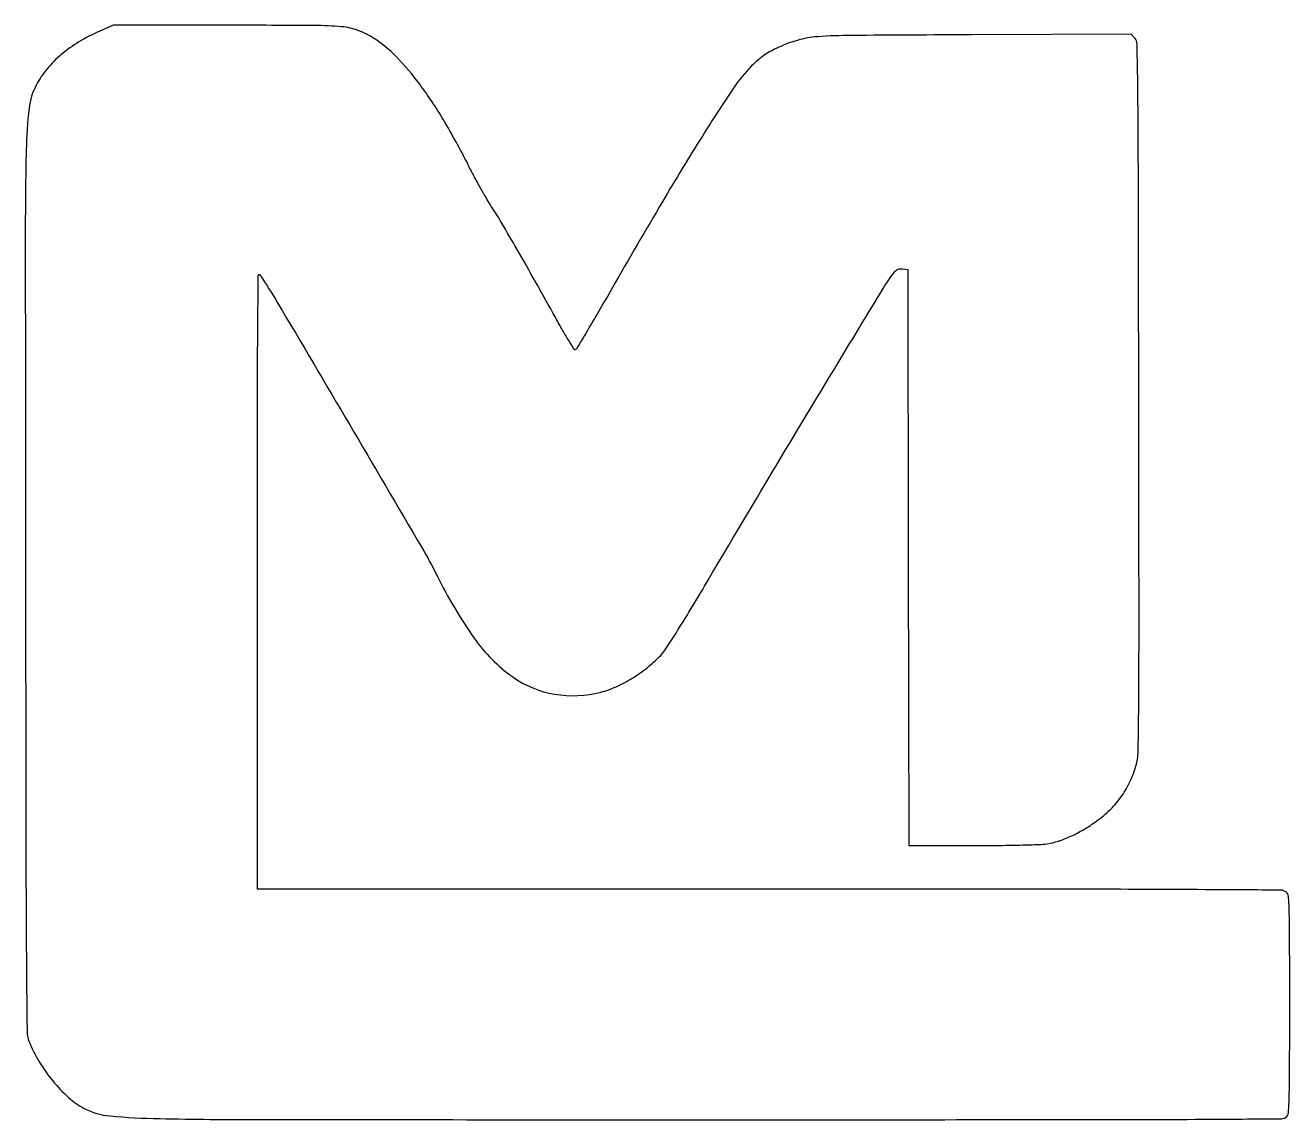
# Model space of a CAD drawing. Header units: millimetres. Extents: x -13.5 to 17.5, y -14.9 to 11.9.
import ezdxf

# ---------------------------------------------------------------- set-up
doc = ezdxf.new("R2010")
doc.units = ezdxf.units.MM
doc.layers.get('0').update_dxf_attribs({"lineweight": 25, "true_color": 0xffffff})

msp = doc.modelspace()

# ---------------------------------------------------------------- linework, layer by layer
msp.add_lwpolyline([(-11.662, 11.795, 0.033109), (-12.162, 11.536, 0.039705), (-12.592, 11.227, 0.042607), (-12.942, 10.876, 0.052042), (-13.201, 10.492, 0.094287), (-13.383, 9.907, 0.02287), (-13.452, 8.892, 0.005638), (-13.474, 6.85, 0.000174), (-13.468, -1.555, 0.00014), (-13.459, -8.249, 0.001445), (-13.447, -11.008, 0.001009), (-13.431, -12.688, 0.089128), (-13.384, -12.933, 0.044487), (-13.143, -13.424, 0.035886), (-12.803, -13.904, 0.03695), (-12.415, -14.311, 0.063354), (-12.031, -14.578, 0.098107), (-11.401, -14.764, 0.01803), (-10.186, -14.83, 0.004473), (-7.712, -14.853, 0.000123), (3.057, -14.856, 0.000089), (12.191, -14.854, 0.001325), (15.387, -14.845, 0.000585), (17.298, -14.832, 0.209809), (17.425, -14.775, 0.170433), (17.47, -14.668, 0.008392), (17.487, -14.28, 0.006068), (17.497, -13.61, 0.000621), (17.499, -12.026, 0.00054), (17.497, -10.36, 0.006871), (17.487, -9.734, 0.012124), (17.469, -9.389, 0.191566), (17.418, -9.285, 0.183958), (17.291, -9.235, 0.000513), (15.428, -9.223, 0.001337), (12.416, -9.213, 0.000117), (4.773, -9.211), (-7.79, -9.211), (-7.79, -1.646, -0.000245), (-7.788, 2.51, -0.001768), (-7.779, 4.512, -0.000685), (-7.766, 5.821, -0.732602), (-7.73, 5.832, -0.016808), (-7.293, 5.148, -0.000478), (-5.527, 2.158, -0.000466), (-3.764, -0.84, -0.017331), (-3.387, -1.536, 0.037661), (-2.478, -3.064, 0.085633), (-1.533, -4.014, 0.113672), (-0.51, -4.436, 0.104867), (0.627, -4.385, 0.042822), (1, -4.253, 0.031257), (1.389, -4.047, 0.030479), (1.76, -3.787, 0.034123), (2.082, -3.493, 0.043887), (2.212, -3.331, 0.005125), (2.466, -2.941, 0.005472), (2.784, -2.429, 0.002905), (3.167, -1.789, -0.001224), (4.731, 0.845, -0.001479), (6.213, 3.31, -0.000593), (7.541, 5.5, -0.029679), (7.828, 5.914, -0.072175), (7.863, 5.948, -0.069948), (7.907, 5.971, -0.064589), (7.959, 5.982, -0.04856), (8.017, 5.981), (8.143, 5.966), (8.155, -1.089), (8.166, -8.145), (9.71, -8.144, 0.002611), (10.324, -8.14, 0.003317), (10.89, -8.13, 0.002607), (11.365, -8.116, 0.027222), (11.559, -8.099, 0.043815), (11.832, -8.035, 0.02803), (12.135, -7.916, 0.025663), (12.453, -7.749, 0.021483), (12.773, -7.541, 0.041581), (13.109, -7.256, 0.044183), (13.387, -6.925, 0.044672), (13.599, -6.553, 0.04444), (13.743, -6.149, 0.059238), (13.788, -5.812, 0.002276), (13.802, -4.547, 0.00187), (13.808, -2.388, 0.000182), (13.802, 2.835, 0.00014), (13.791, 8.505, 0.002303), (13.778, 10.397, 0.002125), (13.761, 11.48, 0.18087), (13.702, 11.63), (13.616, 11.725), (9.702, 11.71, 0.000671), (6.769, 11.695, 0.015737), (5.939, 11.664, 0.053109), (5.439, 11.575, 0.041028), (4.921, 11.378, 0.020757), (4.756, 11.291, 0.022844), (4.603, 11.192, 0.022619), (4.46, 11.079, 0.019569), (4.319, 10.948, 0.047896), (3.873, 10.404, 0.007399), (3.112, 9.232, 0.006903), (2.139, 7.634, 0.003156), (0.91, 5.524, -0.00169), (0.575, 4.944, -0.002734), (0.286, 4.454, -0.000452), (0.027, 4.022, -0.179064), (0, 4, -0.344598), (-0.027, 4.009, -0.00253), (-0.16, 4.222, -0.007904), (-0.311, 4.474, -0.004816), (-0.481, 4.776, 0.001963), (-0.975, 5.663, 0.002744), (-1.424, 6.451, 0.002927), (-1.801, 7.098, 0.01076), (-2.051, 7.5, -0.01233), (-2.169, 7.69, -0.004672), (-2.324, 7.962, -0.004624), (-2.488, 8.261, -0.005631), (-2.635, 8.544, 0.01668), (-3.228, 9.625, 0.026713), (-3.813, 10.5, 0.031678), (-4.385, 11.172, 0.057692), (-4.942, 11.628, 0.05546), (-5.328, 11.82, 0.065436), (-5.725, 11.908, 0.021018), (-6.392, 11.939, 0.001137), (-8.498, 11.944), (-11.323, 11.943)], format="xyb", close=True)

doc.saveas('drawing.dxf')
